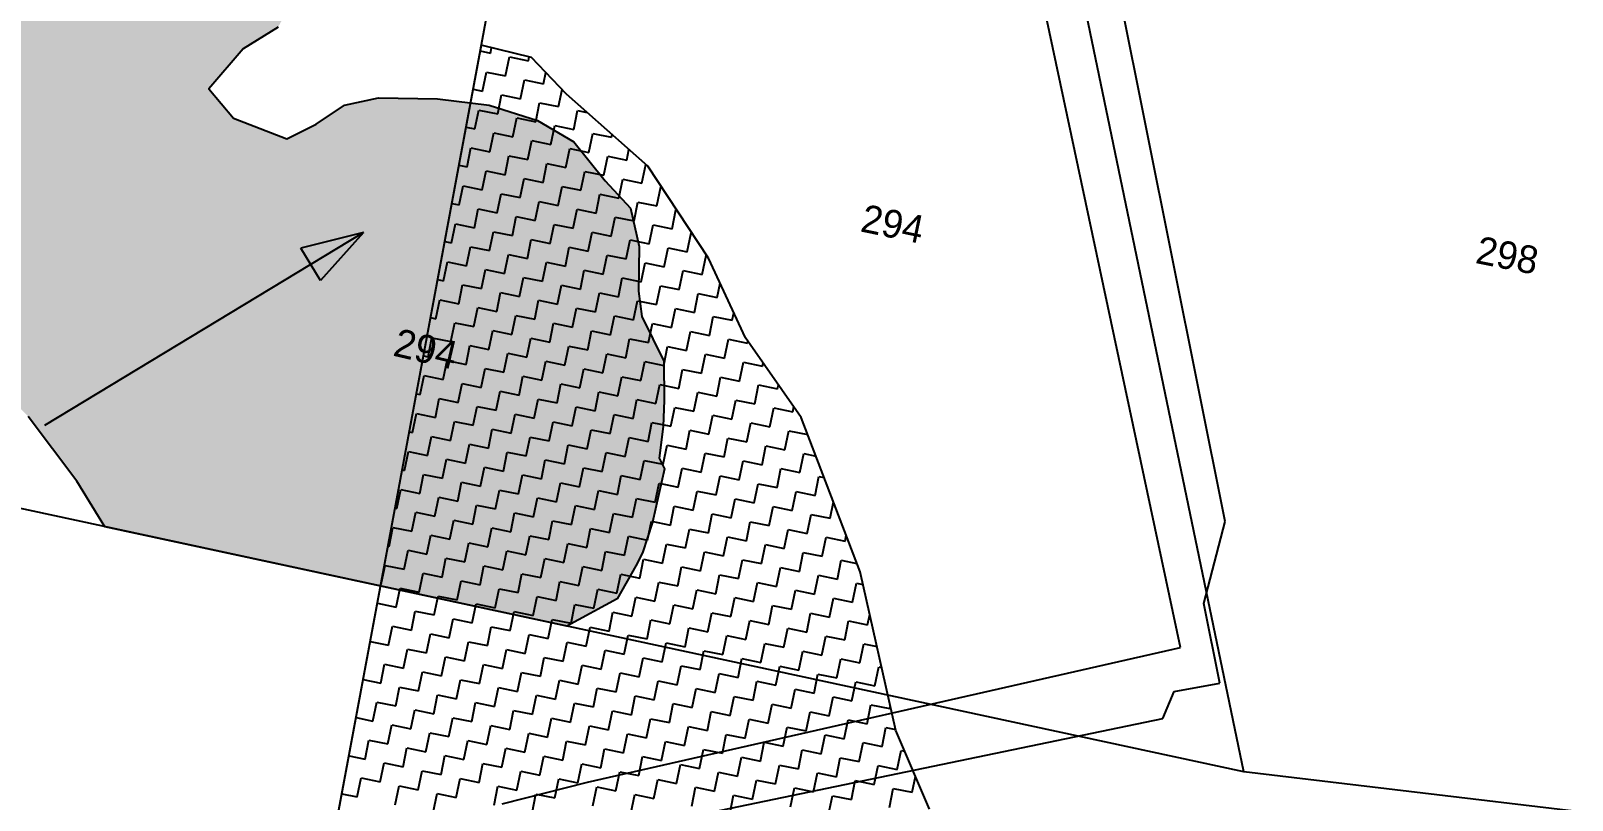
# Model space of a CAD drawing. Header units: metres. Extents: x 288063 to 291905, y 2022918 to 2025523.
# Drawn here: x 288853.7 to 289041, y 2023636.6 to 2023730.2 of the extents above; entities that cross this region are included whole.
import ezdxf
from ezdxf.enums import TextEntityAlignment as Align

# ---------------------------------------------------------------- set-up
doc = ezdxf.new("R2010")
doc.units = ezdxf.units.M
doc.header["$MEASUREMENT"] = 0
for name, color, linetype in [('OFF', 1, 'Continuous'), ('POLY_HATCH', 12, 'Continuous'), ('POLY_PARCEL', 6, 'Continuous'), ('SYM_ARROW', 1, 'Continuous'), ('TEXT_PARCEL', 7, 'Continuous')]:
    doc.layers.add(name, color=color, linetype=linetype)
doc.styles.add('TEXT_MAP', font='', dxfattribs={"height": 1.8})
doc.styles.get('TEXT_MAP').set_extended_font_data('Kruti Dev 050')

# ---------------------------------------------------------------- blocks, each defined once
blk = doc.blocks.new('ARROWASPECT')
h = blk.add_hatch(color=256)
h.paths.add_polyline_path([(2.85, -2.85), (3.72, -1.98), (0, 0)])
h.paths.add_polyline_path([(0, 0), (1.98, -3.72), (2.85, -2.85)])
for points in [[(0, 0), (17.15, -17.15)], [(0, 0), (1.98, -3.72)], [(0, 0), (3.72, -1.98)], [(3.72, -1.98), (1.98, -3.72)]]:
    blk.add_lwpolyline(points)

msp = doc.modelspace()

# ---------------------------------------------------------------- hatches: boundary and pattern name
at = {"layer": 'POLY_HATCH'}
h = msp.add_hatch(dxfattribs=at)
h.set_pattern_fill('ZIGZAG', color=256, scale=18.693078, angle=-11.0645, style=0)
h.set_pattern_definition([(348.93553, (288210.5239, 2023679.785), (2.741633, 1.844769), [2.336635, -2.336635]), (78.93553, (288212.817, 2023679.3367), (-1.844769, 2.741633), [2.336635, -2.336635])])
h.paths.add_polyline_path([(288877.27, 2023832.22), (288876.93, 2023844.44), (288874.71, 2023849.59), (288872.63, 2023855.45), (288868.97, 2023863.36), (288867.59, 2023872.8), (288864.21, 2023880.9), (288861.41, 2023888.6), (288858.64, 2023892.72), (288855.03, 2023897.81), (288846.38, 2023906.35), (288837.57, 2023913.53), (288833.02, 2023916.9), (288826.46, 2023921.41), (288819.46, 2023926.25), (288827.06, 2023935.92), (288830.48, 2023939.46), (288833.09, 2023943.91), (288833.74, 2023947.26), (288834.63, 2023953.04), (288835.98, 2023959.96), (288836.96, 2023964.98), (288838.15, 2023969.71), (288754.15, 2023909.38), (288769.09, 2023876.02), (288776.58, 2023877.53), (288780.88, 2023875.45), (288784.58, 2023871.5), (288785.99, 2023866.02), (288782.67, 2023857.63), (288790.61, 2023855.08), (288793.88, 2023848.99), (288795.73, 2023841.93), (288794.84, 2023837.39), (288791.86, 2023831.03), (288795.48, 2023821.64), (288803.75, 2023820.77), (288809.39, 2023819.17), (288808.93, 2023814.3), (288804.43, 2023806.51), (288806.88, 2023797.45), (288809.68, 2023795.57), (288812.59, 2023786.06), (288818.98, 2023776.88), (288816.07, 2023773.32), (288821.11, 2023766.72), (288827.97, 2023767.83), (288830.61, 2023760.22), (288825.27, 2023755.18), (288820.74, 2023738.13), (288828.44, 2023738.44), (288836.32, 2023738.14), (288838.96, 2023735.14), (288831.3, 2023718.79), (288832.52, 2023713.59), (288831.02, 2023705.95), (288835.59, 2023698.86), (288845.89, 2023690.64), (288853.37, 2023683.23), (288859.28, 2023675.38), (288862.67, 2023669.83), (288918.85, 2023657.73), (288924.96, 2023661.05), (288927.23, 2023665.07), (288928.04, 2023666.64), (288929.26, 2023670.37), (288930.72, 2023676.86), (288930.04, 2023678.16), (288930.55, 2023682.02), (288930.68, 2023685.22), (288930.61, 2023689.95), (288927.96, 2023695.42), (288927.56, 2023698.48), (288927.63, 2023703.92), (288926.56, 2023708.59), (288923.49, 2023711.92), (288919.7, 2023716.63), (288915.25, 2023719.23), (288909.41, 2023721.12), (288903.11, 2023721.86), (288895.94, 2023722.02), (288891.79, 2023721.09), (288888.36, 2023718.79), (288884.79, 2023717.01), (288878.33, 2023719.51), (288875.31, 2023723.08), (288879.49, 2023727.96), (288883.73, 2023730.6), (288887.56, 2023737.54), (288892.92, 2023747.16), (288889.73, 2023756.21), (288881.58, 2023764), (288873.23, 2023773.32), (288868.43, 2023776.74), (288857.95, 2023784.18), (288861.85, 2023788.87), (288868.91, 2023790.71), (288873.1, 2023793.12), (288875.81, 2023796.8), (288876.16, 2023802.44), (288877.09, 2023808.46), (288877.15, 2023816.38), (288877.78, 2023824.69)])

# ---------------------------------------------------------------- linework, layer by layer
at = {"layer": 'OFF'}
msp.add_line((288886.66, 2023611.38), (288915.43, 2023765.99), dxfattribs=at)
for points in [[(289001.13, 2023640), (288827.93, 2023677.31)], [(289124.88, 2023625.26), (289001.13, 2023640)]]:
    msp.add_lwpolyline(points, dxfattribs=at)
at = {"layer": 'POLY_HATCH'}
for p, q in [((288908.44, 2023728.41), (288885.53, 2023605.54)), ((288914.53, 2023726.92), (288908.44, 2023728.41)), ((288918.78, 2023722.46), (288914.53, 2023726.92)), ((288928.67, 2023713.69), (288918.78, 2023722.46)), ((288936.04, 2023702.51), (288928.67, 2023713.69)), ((288940.56, 2023692.82), (288936.04, 2023702.51)), ((288947.33, 2023683.12), (288940.56, 2023692.82)), ((288954.49, 2023664.36), (288947.33, 2023683.12)), ((288958.83, 2023645.05), (288954.49, 2023664.36)), ((288962.93, 2023635.45), (288958.83, 2023645.05))]:
    msp.add_line(p, q, dxfattribs=at)
at = {"layer": 'POLY_HATCH', "linetype": 'Continuous'}
for p, q in [((288908.3, 2023727.7), (288909.55, 2023727.44)), ((288909.55, 2023727.44), (288909.69, 2023728.1)), ((288911.39, 2023724.66), (288911.86, 2023726.97)), ((288911.86, 2023726.97), (288914.17, 2023726.49)), ((288914.17, 2023726.49), (288914.27, 2023726.99)), ((288908.6, 2023722.82), (288909.08, 2023725.13)), ((288909.08, 2023725.13), (288911.39, 2023724.66)), ((288916, 2023723.71), (288916.28, 2023725.08)), ((288907.44, 2023723.06), (288908.6, 2023722.82)), ((288913.22, 2023721.88), (288913.69, 2023724.18)), ((288913.69, 2023724.18), (288916, 2023723.71)), ((288917.83, 2023720.93), (288918.26, 2023723)), ((288910.44, 2023720.04), (288910.91, 2023722.35)), ((288910.91, 2023722.35), (288913.22, 2023721.88)), ((288915.05, 2023719.09), (288915.53, 2023721.4)), ((288915.53, 2023721.4), (288917.83, 2023720.93)), ((288907.65, 2023718.21), (288908.13, 2023720.52)), ((288908.13, 2023720.52), (288910.44, 2023720.04)), ((288912.27, 2023717.26), (288912.74, 2023719.57)), ((288912.74, 2023719.57), (288915.05, 2023719.09)), ((288919.67, 2023718.14), (288920.14, 2023720.45)), ((288920.14, 2023720.45), (288921.31, 2023720.21)), ((288906.58, 2023718.43), (288907.65, 2023718.21)), ((288909.49, 2023715.43), (288909.96, 2023717.73)), ((288909.96, 2023717.73), (288912.27, 2023717.26)), ((288916.89, 2023716.31), (288917.36, 2023718.62)), ((288917.36, 2023718.62), (288919.67, 2023718.14)), ((288921.5, 2023715.36), (288921.98, 2023717.67)), ((288921.98, 2023717.67), (288924.28, 2023717.2)), ((288924.28, 2023717.2), (288924.35, 2023717.52)), ((288906.71, 2023713.59), (288907.18, 2023715.9)), ((288907.18, 2023715.9), (288909.49, 2023715.43)), ((288914.1, 2023714.48), (288914.58, 2023716.79)), ((288914.58, 2023716.79), (288916.89, 2023716.31)), ((288918.72, 2023713.53), (288919.19, 2023715.84)), ((288919.19, 2023715.84), (288921.5, 2023715.36)), ((288926.12, 2023714.41), (288926.38, 2023715.71)), ((288905.72, 2023713.8), (288906.71, 2023713.59)), ((288911.32, 2023712.64), (288911.8, 2023714.95)), ((288911.8, 2023714.95), (288914.1, 2023714.48)), ((288915.94, 2023711.7), (288916.41, 2023714)), ((288916.41, 2023714), (288918.72, 2023713.53)), ((288923.34, 2023712.58), (288923.81, 2023714.89)), ((288923.81, 2023714.89), (288926.12, 2023714.41)), ((288927.95, 2023711.63), (288928.42, 2023713.91)), ((288908.54, 2023710.81), (288909.01, 2023713.12)), ((288909.01, 2023713.12), (288911.32, 2023712.64)), ((288913.16, 2023709.86), (288913.63, 2023712.17)), ((288913.63, 2023712.17), (288915.94, 2023711.7)), ((288920.55, 2023710.75), (288921.03, 2023713.05)), ((288921.03, 2023713.05), (288923.34, 2023712.58)), ((288925.17, 2023709.8), (288925.64, 2023712.11)), ((288925.64, 2023712.11), (288927.95, 2023711.63)), ((288905.76, 2023708.98), (288906.23, 2023711.28)), ((288906.23, 2023711.28), (288908.54, 2023710.81)), ((288910.37, 2023708.03), (288910.85, 2023710.34)), ((288910.85, 2023710.34), (288913.16, 2023709.86)), ((288917.77, 2023708.91), (288918.25, 2023711.22)), ((288918.25, 2023711.22), (288920.55, 2023710.75)), ((288922.39, 2023707.96), (288922.86, 2023710.27)), ((288922.86, 2023710.27), (288925.17, 2023709.8)), ((288929.78, 2023708.85), (288930.26, 2023711.16)), ((288930.26, 2023711.16), (288930.35, 2023711.14)), ((288904.86, 2023709.16), (288905.76, 2023708.98)), ((288907.59, 2023706.19), (288908.07, 2023708.5)), ((288908.07, 2023708.5), (288910.37, 2023708.03)), ((288914.99, 2023707.08), (288915.46, 2023709.39)), ((288915.46, 2023709.39), (288917.77, 2023708.91)), ((288919.6, 2023706.13), (288920.08, 2023708.44)), ((288920.08, 2023708.44), (288922.39, 2023707.96)), ((288927, 2023707.02), (288927.48, 2023709.32)), ((288927.48, 2023709.32), (288929.78, 2023708.85)), ((288931.62, 2023706.07), (288932.09, 2023708.37)), ((288932.09, 2023708.37), (288932.18, 2023708.36)), ((288904.81, 2023704.36), (288905.28, 2023706.67)), ((288905.28, 2023706.67), (288907.59, 2023706.19)), ((288912.21, 2023705.25), (288912.68, 2023707.55)), ((288912.68, 2023707.55), (288914.99, 2023707.08)), ((288916.82, 2023704.3), (288917.3, 2023706.6)), ((288917.3, 2023706.6), (288919.6, 2023706.13)), ((288924.22, 2023705.18), (288924.69, 2023707.49)), ((288924.69, 2023707.49), (288927, 2023707.02)), ((288928.84, 2023704.23), (288929.31, 2023706.54)), ((288929.31, 2023706.54), (288931.62, 2023706.07)), ((288903.99, 2023704.53), (288904.81, 2023704.36)), ((288909.42, 2023703.41), (288909.9, 2023705.72)), ((288909.9, 2023705.72), (288912.21, 2023705.25)), ((288914.04, 2023702.46), (288914.51, 2023704.77)), ((288914.51, 2023704.77), (288916.82, 2023704.3)), ((288921.44, 2023703.35), (288921.91, 2023705.66)), ((288921.91, 2023705.66), (288924.22, 2023705.18)), ((288926.05, 2023702.4), (288926.53, 2023704.71)), ((288926.53, 2023704.71), (288928.84, 2023704.23)), ((288933.45, 2023703.28), (288933.93, 2023705.59)), ((288933.93, 2023705.59), (288934.02, 2023705.57)), ((288906.64, 2023701.58), (288907.12, 2023703.89)), ((288907.12, 2023703.89), (288909.42, 2023703.41)), ((288911.26, 2023700.63), (288911.73, 2023702.94)), ((288911.73, 2023702.94), (288914.04, 2023702.46)), ((288918.66, 2023701.51), (288919.13, 2023703.82)), ((288919.13, 2023703.82), (288921.44, 2023703.35)), ((288923.27, 2023700.57), (288923.75, 2023702.87)), ((288923.75, 2023702.87), (288926.05, 2023702.4)), ((288930.67, 2023701.45), (288931.14, 2023703.76)), ((288931.14, 2023703.76), (288933.45, 2023703.28)), ((288935.29, 2023700.5), (288935.76, 2023702.81)), ((288935.76, 2023702.81), (288935.85, 2023702.79)), ((288903.86, 2023699.75), (288904.33, 2023702.05)), ((288904.33, 2023702.05), (288906.64, 2023701.58)), ((288908.48, 2023698.8), (288908.95, 2023701.1)), ((288908.95, 2023701.1), (288911.26, 2023700.63)), ((288915.87, 2023699.68), (288916.35, 2023701.99)), ((288916.35, 2023701.99), (288918.66, 2023701.51)), ((288920.49, 2023698.73), (288920.96, 2023701.04)), ((288920.96, 2023701.04), (288923.27, 2023700.57)), ((288927.89, 2023699.62), (288928.36, 2023701.93)), ((288928.36, 2023701.93), (288930.67, 2023701.45)), ((288932.5, 2023698.67), (288932.98, 2023700.98)), ((288932.98, 2023700.98), (288935.29, 2023700.5)), ((288903.13, 2023699.89), (288903.86, 2023699.75)), ((288905.69, 2023696.96), (288906.17, 2023699.27)), ((288906.17, 2023699.27), (288908.48, 2023698.8)), ((288913.09, 2023697.85), (288913.57, 2023700.16)), ((288913.57, 2023700.16), (288915.87, 2023699.68)), ((288917.71, 2023696.9), (288918.18, 2023699.21)), ((288918.18, 2023699.21), (288920.49, 2023698.73)), ((288925.11, 2023697.78), (288925.58, 2023700.09)), ((288925.58, 2023700.09), (288927.89, 2023699.62)), ((288929.72, 2023696.84), (288930.2, 2023699.14)), ((288930.2, 2023699.14), (288932.5, 2023698.67)), ((288937.12, 2023697.72), (288937.47, 2023699.44)), ((288902.91, 2023695.13), (288903.39, 2023697.44)), ((288903.39, 2023697.44), (288905.69, 2023696.96)), ((288910.31, 2023696.01), (288910.78, 2023698.32)), ((288910.78, 2023698.32), (288913.09, 2023697.85)), ((288914.93, 2023695.07), (288915.4, 2023697.37)), ((288915.4, 2023697.37), (288917.71, 2023696.9)), ((288922.32, 2023695.95), (288922.8, 2023698.26)), ((288922.8, 2023698.26), (288925.11, 2023697.78)), ((288926.94, 2023695), (288927.41, 2023697.31)), ((288927.41, 2023697.31), (288929.72, 2023696.84)), ((288934.34, 2023695.89), (288934.81, 2023698.19)), ((288934.81, 2023698.19), (288937.12, 2023697.72)), ((288902.27, 2023695.26), (288902.91, 2023695.13)), ((288907.53, 2023694.18), (288908, 2023696.49)), ((288908, 2023696.49), (288910.31, 2023696.01)), ((288912.14, 2023693.23), (288912.62, 2023695.54)), ((288912.62, 2023695.54), (288914.93, 2023695.07)), ((288919.54, 2023694.12), (288920.02, 2023696.42)), ((288920.02, 2023696.42), (288922.32, 2023695.95)), ((288924.16, 2023693.17), (288924.63, 2023695.48)), ((288924.63, 2023695.48), (288926.94, 2023695)), ((288931.55, 2023694.05), (288932.03, 2023696.36)), ((288932.03, 2023696.36), (288934.34, 2023695.89)), ((288936.17, 2023693.1), (288936.64, 2023695.41)), ((288936.64, 2023695.41), (288938.95, 2023694.94)), ((288938.95, 2023694.94), (288939.14, 2023695.86)), ((288904.74, 2023692.35), (288905.22, 2023694.65)), ((288905.22, 2023694.65), (288907.53, 2023694.18)), ((288909.36, 2023691.4), (288909.83, 2023693.71)), ((288909.83, 2023693.71), (288912.14, 2023693.23)), ((288916.76, 2023692.28), (288917.23, 2023694.59)), ((288917.23, 2023694.59), (288919.54, 2023694.12)), ((288921.37, 2023691.33), (288921.85, 2023693.64)), ((288921.85, 2023693.64), (288924.16, 2023693.17)), ((288928.77, 2023692.22), (288929.25, 2023694.53)), ((288929.25, 2023694.53), (288931.55, 2023694.05)), ((288933.39, 2023691.27), (288933.86, 2023693.58)), ((288933.86, 2023693.58), (288936.17, 2023693.1)), ((288901.96, 2023690.51), (288902.44, 2023692.82)), ((288902.44, 2023692.82), (288904.74, 2023692.35)), ((288906.58, 2023689.56), (288907.05, 2023691.87)), ((288907.05, 2023691.87), (288909.36, 2023691.4)), ((288913.98, 2023690.45), (288914.45, 2023692.76)), ((288914.45, 2023692.76), (288916.76, 2023692.28)), ((288918.59, 2023689.5), (288919.07, 2023691.81)), ((288919.07, 2023691.81), (288921.37, 2023691.33)), ((288925.99, 2023690.39), (288926.46, 2023692.69)), ((288926.46, 2023692.69), (288928.77, 2023692.22)), ((288930.61, 2023689.44), (288931.08, 2023691.75)), ((288931.08, 2023691.75), (288933.39, 2023691.27)), ((288938, 2023690.32), (288938.48, 2023692.63)), ((288938.48, 2023692.63), (288940.79, 2023692.16)), ((288940.79, 2023692.16), (288940.84, 2023692.42)), ((288901.41, 2023690.63), (288901.96, 2023690.51)), ((288903.8, 2023687.73), (288904.27, 2023690.04)), ((288904.27, 2023690.04), (288906.58, 2023689.56)), ((288911.19, 2023688.62), (288911.67, 2023690.92)), ((288911.67, 2023690.92), (288913.98, 2023690.45)), ((288915.81, 2023687.67), (288916.28, 2023689.98)), ((288916.28, 2023689.98), (288918.59, 2023689.5)), ((288923.21, 2023688.55), (288923.68, 2023690.86)), ((288923.68, 2023690.86), (288925.99, 2023690.39)), ((288927.82, 2023687.6), (288928.3, 2023689.91)), ((288928.3, 2023689.91), (288930.61, 2023689.44)), ((288935.22, 2023688.49), (288935.7, 2023690.8)), ((288935.7, 2023690.8), (288938, 2023690.32)), ((288939.84, 2023687.54), (288940.31, 2023689.85)), ((288940.31, 2023689.85), (288942.62, 2023689.37)), ((288942.62, 2023689.37), (288942.7, 2023689.76)), ((288901.01, 2023685.9), (288901.49, 2023688.21)), ((288901.49, 2023688.21), (288903.8, 2023687.73)), ((288908.41, 2023686.78), (288908.89, 2023689.09)), ((288908.89, 2023689.09), (288911.19, 2023688.62)), ((288913.03, 2023685.83), (288913.5, 2023688.14)), ((288913.5, 2023688.14), (288915.81, 2023687.67)), ((288920.43, 2023686.72), (288920.9, 2023689.03)), ((288920.9, 2023689.03), (288923.21, 2023688.55)), ((288925.04, 2023685.77), (288925.52, 2023688.08)), ((288925.52, 2023688.08), (288927.82, 2023687.6)), ((288932.44, 2023686.65), (288932.91, 2023688.96)), ((288932.91, 2023688.96), (288935.22, 2023688.49)), ((288937.06, 2023685.71), (288937.53, 2023688.01)), ((288937.53, 2023688.01), (288939.84, 2023687.54)), ((288900.55, 2023685.99), (288901.01, 2023685.9)), ((288902.85, 2023683.12), (288903.32, 2023685.42)), ((288903.32, 2023685.42), (288905.63, 2023684.95)), ((288905.63, 2023684.95), (288906.1, 2023687.26)), ((288906.1, 2023687.26), (288908.41, 2023686.78)), ((288910.25, 2023684), (288910.72, 2023686.31)), ((288910.72, 2023686.31), (288913.03, 2023685.83)), ((288917.64, 2023684.89), (288918.12, 2023687.19)), ((288918.12, 2023687.19), (288920.43, 2023686.72)), ((288922.26, 2023683.94), (288922.73, 2023686.24)), ((288922.73, 2023686.24), (288925.04, 2023685.77)), ((288929.66, 2023684.82), (288930.13, 2023687.13)), ((288930.13, 2023687.13), (288932.44, 2023686.65)), ((288934.27, 2023683.87), (288934.75, 2023686.18)), ((288934.75, 2023686.18), (288937.06, 2023685.71)), ((288941.67, 2023684.76), (288942.15, 2023687.07)), ((288942.15, 2023687.07), (288944.45, 2023686.59)), ((288944.45, 2023686.59), (288944.56, 2023687.1)), ((288900.07, 2023681.28), (288900.54, 2023683.59)), ((288900.54, 2023683.59), (288902.85, 2023683.12)), ((288907.46, 2023682.17), (288907.94, 2023684.47)), ((288907.94, 2023684.47), (288910.25, 2023684)), ((288914.86, 2023683.05), (288915.34, 2023685.36)), ((288915.34, 2023685.36), (288917.64, 2023684.89)), ((288919.48, 2023682.1), (288919.95, 2023684.41)), ((288919.95, 2023684.41), (288922.26, 2023683.94)), ((288926.88, 2023682.99), (288927.35, 2023685.3)), ((288927.35, 2023685.3), (288929.66, 2023684.82)), ((288931.49, 2023682.04), (288931.97, 2023684.35)), ((288931.97, 2023684.35), (288934.27, 2023683.87)), ((288938.89, 2023682.92), (288939.36, 2023685.23)), ((288939.36, 2023685.23), (288941.67, 2023684.76)), ((288943.5, 2023681.98), (288943.98, 2023684.28)), ((288943.98, 2023684.28), (288946.29, 2023683.81)), ((288946.29, 2023683.81), (288946.42, 2023684.44)), ((288904.68, 2023680.33), (288905.16, 2023682.64)), ((288905.16, 2023682.64), (288907.46, 2023682.17)), ((288909.3, 2023679.38), (288909.77, 2023681.69)), ((288909.77, 2023681.69), (288912.08, 2023681.22)), ((288912.08, 2023681.22), (288912.55, 2023683.53)), ((288912.55, 2023683.53), (288914.86, 2023683.05)), ((288916.69, 2023680.27), (288917.17, 2023682.58)), ((288917.17, 2023682.58), (288919.48, 2023682.1)), ((288924.09, 2023681.15), (288924.57, 2023683.46)), ((288924.57, 2023683.46), (288926.88, 2023682.99)), ((288928.71, 2023680.21), (288929.18, 2023682.51)), ((288929.18, 2023682.51), (288931.49, 2023682.04)), ((288936.11, 2023681.09), (288936.58, 2023683.4)), ((288936.58, 2023683.4), (288938.89, 2023682.92)), ((288940.72, 2023680.14), (288941.2, 2023682.45)), ((288941.2, 2023682.45), (288943.5, 2023681.98)), ((288899.68, 2023681.36), (288900.07, 2023681.28)), ((288901.9, 2023678.5), (288902.37, 2023680.81)), ((288902.37, 2023680.81), (288904.68, 2023680.33)), ((288906.51, 2023677.55), (288906.99, 2023679.86)), ((288906.99, 2023679.86), (288909.3, 2023679.38)), ((288913.91, 2023678.44), (288914.39, 2023680.74)), ((288914.39, 2023680.74), (288916.69, 2023680.27)), ((288921.31, 2023679.32), (288921.78, 2023681.63)), ((288921.78, 2023681.63), (288924.09, 2023681.15)), ((288925.93, 2023678.37), (288926.4, 2023680.68)), ((288926.4, 2023680.68), (288928.71, 2023680.21)), ((288933.32, 2023679.26), (288933.8, 2023681.56)), ((288933.8, 2023681.56), (288936.11, 2023681.09)), ((288937.94, 2023678.31), (288938.41, 2023680.62)), ((288938.41, 2023680.62), (288940.72, 2023680.14)), ((288945.34, 2023679.19), (288945.81, 2023681.5)), ((288945.81, 2023681.5), (288948.12, 2023681.03)), ((288948.12, 2023681.03), (288948.12, 2023681.05)), ((288899.12, 2023676.67), (288899.59, 2023678.97)), ((288899.59, 2023678.97), (288901.9, 2023678.5)), ((288903.73, 2023675.72), (288904.21, 2023678.03)), ((288904.21, 2023678.03), (288906.51, 2023677.55)), ((288911.13, 2023676.6), (288911.6, 2023678.91)), ((288911.6, 2023678.91), (288913.91, 2023678.44)), ((288915.75, 2023675.65), (288916.22, 2023677.96)), ((288916.22, 2023677.96), (288918.53, 2023677.49)), ((288918.53, 2023677.49), (288919, 2023679.8)), ((288919, 2023679.8), (288921.31, 2023679.32)), ((288923.14, 2023676.54), (288923.62, 2023678.85)), ((288923.62, 2023678.85), (288925.93, 2023678.37)), ((288930.54, 2023677.42), (288931.02, 2023679.73)), ((288931.02, 2023679.73), (288933.32, 2023679.26)), ((288935.16, 2023676.47), (288935.63, 2023678.78)), ((288935.63, 2023678.78), (288937.94, 2023678.31)), ((288942.56, 2023677.36), (288943.03, 2023679.67)), ((288943.03, 2023679.67), (288945.34, 2023679.19)), ((288947.17, 2023676.41), (288947.65, 2023678.72)), ((288947.65, 2023678.72), (288949.13, 2023678.41)), ((288898.82, 2023676.73), (288899.12, 2023676.67)), ((288900.95, 2023673.88), (288901.42, 2023676.19)), ((288901.42, 2023676.19), (288903.73, 2023675.72)), ((288908.35, 2023674.77), (288908.82, 2023677.08)), ((288908.82, 2023677.08), (288911.13, 2023676.6)), ((288912.96, 2023673.82), (288913.44, 2023676.13)), ((288913.44, 2023676.13), (288915.75, 2023675.65)), ((288920.36, 2023674.7), (288920.84, 2023677.01)), ((288920.84, 2023677.01), (288923.14, 2023676.54)), ((288924.98, 2023673.76), (288925.45, 2023676.06)), ((288925.45, 2023676.06), (288927.76, 2023675.59)), ((288927.76, 2023675.59), (288928.23, 2023677.9)), ((288928.23, 2023677.9), (288930.54, 2023677.42)), ((288932.38, 2023674.64), (288932.85, 2023676.95)), ((288932.85, 2023676.95), (288935.16, 2023676.47)), ((288939.77, 2023675.53), (288940.25, 2023677.83)), ((288940.25, 2023677.83), (288942.56, 2023677.36)), ((288944.39, 2023674.58), (288944.86, 2023676.89)), ((288944.86, 2023676.89), (288947.17, 2023676.41)), ((288898.17, 2023672.05), (288898.64, 2023674.36)), ((288898.64, 2023674.36), (288900.95, 2023673.88)), ((288905.57, 2023672.94), (288906.04, 2023675.24)), ((288906.04, 2023675.24), (288908.35, 2023674.77)), ((288910.18, 2023671.99), (288910.66, 2023674.29)), ((288910.66, 2023674.29), (288912.96, 2023673.82)), ((288917.58, 2023672.87), (288918.05, 2023675.18)), ((288918.05, 2023675.18), (288920.36, 2023674.7)), ((288922.2, 2023671.92), (288922.67, 2023674.23)), ((288922.67, 2023674.23), (288924.98, 2023673.76)), ((288929.59, 2023672.81), (288930.07, 2023675.12)), ((288930.07, 2023675.12), (288932.38, 2023674.64)), ((288936.99, 2023673.69), (288937.47, 2023676)), ((288937.47, 2023676), (288939.77, 2023675.53)), ((288941.61, 2023672.74), (288942.08, 2023675.05)), ((288942.08, 2023675.05), (288944.39, 2023674.58)), ((288949.01, 2023673.63), (288949.48, 2023675.94)), ((288949.48, 2023675.94), (288950.12, 2023675.8)), ((288902.78, 2023671.1), (288903.26, 2023673.41)), ((288903.26, 2023673.41), (288905.57, 2023672.94)), ((288907.4, 2023670.15), (288907.87, 2023672.46)), ((288907.87, 2023672.46), (288910.18, 2023671.99)), ((288914.8, 2023671.04), (288915.27, 2023673.35)), ((288915.27, 2023673.35), (288917.58, 2023672.87)), ((288919.41, 2023670.09), (288919.89, 2023672.4)), ((288919.89, 2023672.4), (288922.2, 2023671.92)), ((288926.81, 2023670.97), (288927.29, 2023673.28)), ((288927.29, 2023673.28), (288929.59, 2023672.81)), ((288931.43, 2023670.03), (288931.9, 2023672.33)), ((288931.9, 2023672.33), (288934.21, 2023671.86)), ((288934.21, 2023671.86), (288934.68, 2023674.17)), ((288934.68, 2023674.17), (288936.99, 2023673.69)), ((288938.83, 2023670.91), (288939.3, 2023673.22)), ((288939.3, 2023673.22), (288941.61, 2023672.74)), ((288946.22, 2023671.8), (288946.7, 2023674.1)), ((288946.7, 2023674.1), (288949.01, 2023673.63)), ((288950.84, 2023670.85), (288951.25, 2023672.85)), ((288897.96, 2023672.09), (288898.17, 2023672.05)), ((288900, 2023669.27), (288900.48, 2023671.58)), ((288900.48, 2023671.58), (288902.78, 2023671.1)), ((288904.62, 2023668.32), (288905.09, 2023670.63)), ((288905.09, 2023670.63), (288907.4, 2023670.15)), ((288912.02, 2023669.2), (288912.49, 2023671.51)), ((288912.49, 2023671.51), (288914.8, 2023671.04)), ((288916.63, 2023668.26), (288917.11, 2023670.56)), ((288917.11, 2023670.56), (288919.41, 2023670.09)), ((288924.03, 2023669.14), (288924.5, 2023671.45)), ((288924.5, 2023671.45), (288926.81, 2023670.97)), ((288928.64, 2023668.19), (288929.12, 2023670.5)), ((288929.12, 2023670.5), (288931.43, 2023670.03)), ((288936.04, 2023669.08), (288936.52, 2023671.38)), ((288936.52, 2023671.38), (288938.83, 2023670.91)), ((288940.66, 2023668.13), (288941.13, 2023670.44)), ((288941.13, 2023670.44), (288943.44, 2023669.96)), ((288943.44, 2023669.96), (288943.92, 2023672.27)), ((288943.92, 2023672.27), (288946.22, 2023671.8)), ((288948.06, 2023669.01), (288948.53, 2023671.32)), ((288948.53, 2023671.32), (288950.84, 2023670.85)), ((288897.22, 2023667.43), (288897.69, 2023669.74)), ((288897.69, 2023669.74), (288900, 2023669.27)), ((288901.83, 2023666.49), (288902.31, 2023668.79)), ((288902.31, 2023668.79), (288904.62, 2023668.32)), ((288909.23, 2023667.37), (288909.71, 2023669.68)), ((288909.71, 2023669.68), (288912.02, 2023669.2)), ((288913.85, 2023666.42), (288914.32, 2023668.73)), ((288914.32, 2023668.73), (288916.63, 2023668.26)), ((288921.25, 2023667.31), (288921.72, 2023669.61)), ((288921.72, 2023669.61), (288924.03, 2023669.14)), ((288925.86, 2023666.36), (288926.34, 2023668.67)), ((288926.34, 2023668.67), (288928.64, 2023668.19)), ((288933.26, 2023667.24), (288933.73, 2023669.55)), ((288933.73, 2023669.55), (288936.04, 2023669.08)), ((288937.88, 2023666.29), (288938.35, 2023668.6)), ((288938.35, 2023668.6), (288940.66, 2023668.13)), ((288945.27, 2023667.18), (288945.75, 2023669.49)), ((288945.75, 2023669.49), (288948.06, 2023669.01)), ((288952.67, 2023668.06), (288952.81, 2023668.75)), ((288897.1, 2023667.46), (288897.22, 2023667.43)), ((288899.05, 2023664.65), (288899.53, 2023666.96)), ((288899.53, 2023666.96), (288901.83, 2023666.49)), ((288906.45, 2023665.54), (288906.93, 2023667.85)), ((288906.93, 2023667.85), (288909.23, 2023667.37)), ((288911.07, 2023664.59), (288911.54, 2023666.9)), ((288911.54, 2023666.9), (288913.85, 2023666.42)), ((288918.46, 2023665.47), (288918.94, 2023667.78)), ((288918.94, 2023667.78), (288921.25, 2023667.31)), ((288923.08, 2023664.52), (288923.55, 2023666.83)), ((288923.55, 2023666.83), (288925.86, 2023666.36)), ((288930.48, 2023665.41), (288930.95, 2023667.72)), ((288930.95, 2023667.72), (288933.26, 2023667.24)), ((288935.09, 2023664.46), (288935.57, 2023666.77)), ((288935.57, 2023666.77), (288937.88, 2023666.29)), ((288942.49, 2023665.35), (288942.97, 2023667.65)), ((288942.97, 2023667.65), (288945.27, 2023667.18)), ((288947.11, 2023664.4), (288947.58, 2023666.7)), ((288947.58, 2023666.7), (288949.89, 2023666.23)), ((288949.89, 2023666.23), (288950.36, 2023668.54)), ((288950.36, 2023668.54), (288952.67, 2023668.06)), ((288896.27, 2023662.82), (288896.74, 2023665.13)), ((288896.74, 2023665.13), (288899.05, 2023664.65)), ((288903.67, 2023663.7), (288904.14, 2023666.01)), ((288904.14, 2023666.01), (288906.45, 2023665.54)), ((288908.28, 2023662.75), (288908.76, 2023665.06)), ((288908.76, 2023665.06), (288911.07, 2023664.59)), ((288915.68, 2023663.64), (288916.16, 2023665.95)), ((288916.16, 2023665.95), (288918.46, 2023665.47)), ((288920.3, 2023662.69), (288920.77, 2023665)), ((288920.77, 2023665), (288923.08, 2023664.52)), ((288927.7, 2023663.58), (288928.17, 2023665.88)), ((288928.17, 2023665.88), (288930.48, 2023665.41)), ((288932.31, 2023662.63), (288932.79, 2023664.94)), ((288932.79, 2023664.94), (288935.09, 2023664.46)), ((288939.71, 2023663.51), (288940.18, 2023665.82)), ((288940.18, 2023665.82), (288942.49, 2023665.35)), ((288944.33, 2023662.56), (288944.8, 2023664.87)), ((288944.8, 2023664.87), (288947.11, 2023664.4)), ((288951.72, 2023663.45), (288952.2, 2023665.76)), ((288952.2, 2023665.76), (288954.1, 2023665.36)), ((288900.89, 2023661.87), (288901.36, 2023664.18)), ((288901.36, 2023664.18), (288903.67, 2023663.7)), ((288905.5, 2023660.92), (288905.98, 2023663.23)), ((288905.98, 2023663.23), (288908.28, 2023662.75)), ((288912.9, 2023661.81), (288913.37, 2023664.11)), ((288913.37, 2023664.11), (288915.68, 2023663.64)), ((288917.52, 2023660.86), (288917.99, 2023663.17)), ((288917.99, 2023663.17), (288920.3, 2023662.69)), ((288924.91, 2023661.74), (288925.39, 2023664.05)), ((288925.39, 2023664.05), (288927.7, 2023663.58)), ((288929.53, 2023660.79), (288930, 2023663.1)), ((288930, 2023663.1), (288932.31, 2023662.63)), ((288936.93, 2023661.68), (288937.4, 2023663.99)), ((288937.4, 2023663.99), (288939.71, 2023663.51)), ((288941.54, 2023660.73), (288942.02, 2023663.04)), ((288942.02, 2023663.04), (288944.33, 2023662.56)), ((288948.94, 2023661.61), (288949.42, 2023663.92)), ((288949.42, 2023663.92), (288951.72, 2023663.45)), ((288953.56, 2023660.67), (288954.03, 2023662.97)), ((288954.03, 2023662.97), (288954.84, 2023662.81)), ((288896.24, 2023662.83), (288896.27, 2023662.82)), ((288898.1, 2023660.04), (288898.58, 2023662.34)), ((288898.58, 2023662.34), (288900.89, 2023661.87)), ((288902.72, 2023659.09), (288903.19, 2023661.4)), ((288903.19, 2023661.4), (288905.5, 2023660.92)), ((288910.12, 2023659.97), (288910.59, 2023662.28)), ((288910.59, 2023662.28), (288912.9, 2023661.81)), ((288914.73, 2023659.02), (288915.21, 2023661.33)), ((288915.21, 2023661.33), (288917.52, 2023660.86)), ((288922.13, 2023659.91), (288922.61, 2023662.22)), ((288922.61, 2023662.22), (288924.91, 2023661.74)), ((288926.75, 2023658.96), (288927.22, 2023661.27)), ((288927.22, 2023661.27), (288929.53, 2023660.79)), ((288934.15, 2023659.85), (288934.62, 2023662.15)), ((288934.62, 2023662.15), (288936.93, 2023661.68)), ((288938.76, 2023658.9), (288939.24, 2023661.2)), ((288939.24, 2023661.2), (288941.54, 2023660.73)), ((288946.16, 2023659.78), (288946.63, 2023662.09)), ((288946.63, 2023662.09), (288948.94, 2023661.61)), ((288950.78, 2023658.83), (288951.25, 2023661.14)), ((288951.25, 2023661.14), (288953.56, 2023660.67)), ((288895.8, 2023660.51), (288898.1, 2023660.04)), ((288899.94, 2023657.25), (288900.41, 2023659.56)), ((288900.41, 2023659.56), (288902.72, 2023659.09)), ((288907.34, 2023658.14), (288907.81, 2023660.45)), ((288907.81, 2023660.45), (288910.12, 2023659.97)), ((288911.95, 2023657.19), (288912.43, 2023659.5)), ((288912.43, 2023659.5), (288914.73, 2023659.02)), ((288919.35, 2023658.08), (288919.82, 2023660.38)), ((288919.82, 2023660.38), (288922.13, 2023659.91)), ((288923.97, 2023657.13), (288924.44, 2023659.43)), ((288924.44, 2023659.43), (288926.75, 2023658.96)), ((288931.36, 2023658.01), (288931.84, 2023660.32)), ((288931.84, 2023660.32), (288934.15, 2023659.85)), ((288935.98, 2023657.06), (288936.45, 2023659.37)), ((288936.45, 2023659.37), (288938.76, 2023658.9)), ((288943.38, 2023657.95), (288943.85, 2023660.26)), ((288943.85, 2023660.26), (288946.16, 2023659.78)), ((288947.99, 2023657), (288948.47, 2023659.31)), ((288948.47, 2023659.31), (288950.78, 2023658.83)), ((288897.16, 2023655.42), (288897.63, 2023657.73)), ((288897.63, 2023657.73), (288899.94, 2023657.25)), ((288904.55, 2023656.31), (288905.03, 2023658.61)), ((288905.03, 2023658.61), (288907.34, 2023658.14)), ((288909.17, 2023655.36), (288909.64, 2023657.66)), ((288909.64, 2023657.66), (288911.95, 2023657.19)), ((288916.57, 2023656.24), (288917.04, 2023658.55)), ((288917.04, 2023658.55), (288919.35, 2023658.08)), ((288921.18, 2023655.29), (288921.66, 2023657.6)), ((288921.66, 2023657.6), (288923.97, 2023657.13)), ((288928.58, 2023656.18), (288929.06, 2023658.49)), ((288929.06, 2023658.49), (288931.36, 2023658.01)), ((288933.2, 2023655.23), (288933.67, 2023657.54)), ((288933.67, 2023657.54), (288935.98, 2023657.06)), ((288940.59, 2023656.11), (288941.07, 2023658.42)), ((288941.07, 2023658.42), (288943.38, 2023657.95)), ((288945.21, 2023655.17), (288945.68, 2023657.47)), ((288945.68, 2023657.47), (288947.99, 2023657)), ((288952.61, 2023656.05), (288953.08, 2023658.36)), ((288953.08, 2023658.36), (288955.39, 2023657.88)), ((288955.39, 2023657.88), (288955.66, 2023659.17)), ((288894.94, 2023655.88), (288897.16, 2023655.42)), ((288901.77, 2023654.47), (288902.25, 2023656.78)), ((288902.25, 2023656.78), (288904.55, 2023656.31)), ((288906.39, 2023653.52), (288906.86, 2023655.83)), ((288906.86, 2023655.83), (288909.17, 2023655.36)), ((288913.78, 2023654.41), (288914.26, 2023656.72)), ((288914.26, 2023656.72), (288916.57, 2023656.24)), ((288918.4, 2023653.46), (288918.88, 2023655.77)), ((288918.88, 2023655.77), (288921.18, 2023655.29)), ((288925.8, 2023654.34), (288926.27, 2023656.65)), ((288926.27, 2023656.65), (288928.58, 2023656.18)), ((288930.41, 2023653.4), (288930.89, 2023655.7)), ((288930.89, 2023655.7), (288933.2, 2023655.23)), ((288937.81, 2023654.28), (288938.29, 2023656.59)), ((288938.29, 2023656.59), (288940.59, 2023656.11)), ((288942.43, 2023653.33), (288942.9, 2023655.64)), ((288942.9, 2023655.64), (288945.21, 2023655.17)), ((288949.83, 2023654.22), (288950.3, 2023656.52)), ((288950.3, 2023656.52), (288952.61, 2023656.05)), ((288954.44, 2023653.27), (288954.92, 2023655.58)), ((288954.92, 2023655.58), (288956.54, 2023655.24)), ((288898.99, 2023652.64), (288899.46, 2023654.95)), ((288899.46, 2023654.95), (288901.77, 2023654.47)), ((288903.6, 2023651.69), (288904.08, 2023654)), ((288904.08, 2023654), (288906.39, 2023653.52)), ((288911, 2023652.57), (288911.48, 2023654.88)), ((288911.48, 2023654.88), (288913.78, 2023654.41)), ((288915.62, 2023651.63), (288916.09, 2023653.93)), ((288916.09, 2023653.93), (288918.4, 2023653.46)), ((288923.02, 2023652.51), (288923.49, 2023654.82)), ((288923.49, 2023654.82), (288925.8, 2023654.34)), ((288927.63, 2023651.56), (288928.11, 2023653.87)), ((288928.11, 2023653.87), (288930.41, 2023653.4)), ((288935.03, 2023652.45), (288935.5, 2023654.75)), ((288935.5, 2023654.75), (288937.81, 2023654.28)), ((288939.65, 2023651.5), (288940.12, 2023653.81)), ((288940.12, 2023653.81), (288942.43, 2023653.33)), ((288947.04, 2023652.38), (288947.52, 2023654.69)), ((288947.52, 2023654.69), (288949.83, 2023654.22)), ((288951.66, 2023651.43), (288952.13, 2023653.74)), ((288952.13, 2023653.74), (288954.44, 2023653.27)), ((288896.21, 2023650.8), (288896.68, 2023653.11)), ((288896.68, 2023653.11), (288898.99, 2023652.64)), ((288900.82, 2023649.86), (288901.3, 2023652.16)), ((288901.3, 2023652.16), (288903.6, 2023651.69)), ((288908.22, 2023650.74), (288908.69, 2023653.05)), ((288908.69, 2023653.05), (288911, 2023652.57)), ((288912.84, 2023649.79), (288913.31, 2023652.1)), ((288913.31, 2023652.1), (288915.62, 2023651.63)), ((288920.23, 2023650.68), (288920.71, 2023652.99)), ((288920.71, 2023652.99), (288923.02, 2023652.51)), ((288924.85, 2023649.73), (288925.32, 2023652.04)), ((288925.32, 2023652.04), (288927.63, 2023651.56)), ((288932.25, 2023650.61), (288932.72, 2023652.92)), ((288932.72, 2023652.92), (288935.03, 2023652.45)), ((288936.86, 2023649.66), (288937.34, 2023651.97)), ((288937.34, 2023651.97), (288939.65, 2023651.5)), ((288944.26, 2023650.55), (288944.74, 2023652.86)), ((288944.74, 2023652.86), (288947.04, 2023652.38)), ((288948.88, 2023649.6), (288949.35, 2023651.91)), ((288949.35, 2023651.91), (288951.66, 2023651.43)), ((288956.28, 2023650.49), (288956.75, 2023652.79)), ((288956.75, 2023652.79), (288957.11, 2023652.72)), ((288894.08, 2023651.24), (288896.21, 2023650.8)), ((288898.04, 2023648.02), (288898.51, 2023650.33)), ((288898.51, 2023650.33), (288900.82, 2023649.86)), ((288905.44, 2023648.91), (288905.91, 2023651.22)), ((288905.91, 2023651.22), (288908.22, 2023650.74)), ((288910.05, 2023647.96), (288910.53, 2023650.27)), ((288910.53, 2023650.27), (288912.84, 2023649.79)), ((288917.45, 2023648.84), (288917.93, 2023651.15)), ((288917.93, 2023651.15), (288920.23, 2023650.68)), ((288922.07, 2023647.9), (288922.54, 2023650.2)), ((288922.54, 2023650.2), (288924.85, 2023649.73)), ((288929.47, 2023648.78), (288929.94, 2023651.09)), ((288929.94, 2023651.09), (288932.25, 2023650.61)), ((288934.08, 2023647.83), (288934.56, 2023650.14)), ((288934.56, 2023650.14), (288936.86, 2023649.66)), ((288941.48, 2023648.72), (288941.95, 2023651.02)), ((288941.95, 2023651.02), (288944.26, 2023650.55)), ((288946.1, 2023647.77), (288946.57, 2023650.08)), ((288946.57, 2023650.08), (288948.88, 2023649.6)), ((288953.49, 2023648.65), (288953.97, 2023650.96)), ((288953.97, 2023650.96), (288956.28, 2023650.49)), ((288895.26, 2023646.19), (288895.73, 2023648.5)), ((288895.73, 2023648.5), (288898.04, 2023648.02)), ((288902.66, 2023647.07), (288903.13, 2023649.38)), ((288903.13, 2023649.38), (288905.44, 2023648.91)), ((288907.27, 2023646.13), (288907.75, 2023648.43)), ((288907.75, 2023648.43), (288910.05, 2023647.96)), ((288914.67, 2023647.01), (288915.14, 2023649.32)), ((288915.14, 2023649.32), (288917.45, 2023648.84)), ((288919.29, 2023646.06), (288919.76, 2023648.37)), ((288919.76, 2023648.37), (288922.07, 2023647.9)), ((288926.68, 2023646.95), (288927.16, 2023649.25)), ((288927.16, 2023649.25), (288929.47, 2023648.78)), ((288931.3, 2023646), (288931.77, 2023648.31)), ((288931.77, 2023648.31), (288934.08, 2023647.83)), ((288938.7, 2023646.88), (288939.17, 2023649.19)), ((288939.17, 2023649.19), (288941.48, 2023648.72)), ((288943.31, 2023645.93), (288943.79, 2023648.24)), ((288943.79, 2023648.24), (288946.1, 2023647.77)), ((288950.71, 2023646.82), (288951.19, 2023649.13)), ((288951.19, 2023649.13), (288953.49, 2023648.65)), ((288955.33, 2023645.87), (288955.8, 2023648.18)), ((288955.8, 2023648.18), (288958.11, 2023647.7)), ((288958.11, 2023647.7), (288958.17, 2023648)), ((288893.22, 2023646.61), (288895.26, 2023646.19)), ((288899.87, 2023645.24), (288900.35, 2023647.55)), ((288900.35, 2023647.55), (288902.66, 2023647.07)), ((288904.49, 2023644.29), (288904.96, 2023646.6)), ((288904.96, 2023646.6), (288907.27, 2023646.13)), ((288911.89, 2023645.18), (288912.36, 2023647.48)), ((288912.36, 2023647.48), (288914.67, 2023647.01)), ((288916.5, 2023644.23), (288916.98, 2023646.54)), ((288916.98, 2023646.54), (288919.29, 2023646.06)), ((288923.9, 2023645.11), (288924.38, 2023647.42)), ((288924.38, 2023647.42), (288926.68, 2023646.95)), ((288928.52, 2023644.16), (288928.99, 2023646.47)), ((288928.99, 2023646.47), (288931.3, 2023646)), ((288935.92, 2023645.05), (288936.39, 2023647.36)), ((288936.39, 2023647.36), (288938.7, 2023646.88)), ((288940.53, 2023644.1), (288941.01, 2023646.41)), ((288941.01, 2023646.41), (288943.31, 2023645.93)), ((288947.93, 2023644.99), (288948.4, 2023647.29)), ((288948.4, 2023647.29), (288950.71, 2023646.82)), ((288952.54, 2023644.04), (288953.02, 2023646.34)), ((288953.02, 2023646.34), (288955.33, 2023645.87)), ((288897.09, 2023643.41), (288897.57, 2023645.71)), ((288897.57, 2023645.71), (288899.87, 2023645.24)), ((288901.71, 2023642.46), (288902.18, 2023644.77)), ((288902.18, 2023644.77), (288904.49, 2023644.29)), ((288909.11, 2023643.34), (288909.58, 2023645.65)), ((288909.58, 2023645.65), (288911.89, 2023645.18)), ((288913.72, 2023642.39), (288914.2, 2023644.7)), ((288914.2, 2023644.7), (288916.5, 2023644.23)), ((288921.12, 2023643.28), (288921.59, 2023645.59)), ((288921.59, 2023645.59), (288923.9, 2023645.11)), ((288925.73, 2023642.33), (288926.21, 2023644.64)), ((288926.21, 2023644.64), (288928.52, 2023644.16)), ((288933.13, 2023643.22), (288933.61, 2023645.52)), ((288933.61, 2023645.52), (288935.92, 2023645.05)), ((288937.75, 2023642.27), (288938.22, 2023644.57)), ((288938.22, 2023644.57), (288940.53, 2023644.1)), ((288945.15, 2023643.15), (288945.62, 2023645.46)), ((288945.62, 2023645.46), (288947.93, 2023644.99)), ((288949.76, 2023642.2), (288950.24, 2023644.51)), ((288950.24, 2023644.51), (288952.54, 2023644.04)), ((288957.16, 2023643.09), (288957.63, 2023645.4)), ((288957.63, 2023645.4), (288958.81, 2023645.15)), ((288894.31, 2023641.57), (288894.78, 2023643.88)), ((288894.78, 2023643.88), (288897.09, 2023643.41)), ((288898.93, 2023640.62), (288899.4, 2023642.93)), ((288899.4, 2023642.93), (288901.71, 2023642.46)), ((288906.32, 2023641.51), (288906.8, 2023643.82)), ((288906.8, 2023643.82), (288909.11, 2023643.34)), ((288910.94, 2023640.56), (288911.41, 2023642.87)), ((288911.41, 2023642.87), (288913.72, 2023642.39)), ((288918.34, 2023641.45), (288918.81, 2023643.75)), ((288918.81, 2023643.75), (288921.12, 2023643.28)), ((288922.95, 2023640.5), (288923.43, 2023642.8)), ((288923.43, 2023642.8), (288925.73, 2023642.33)), ((288930.35, 2023641.38), (288930.83, 2023643.69)), ((288930.83, 2023643.69), (288933.13, 2023643.22)), ((288934.97, 2023640.43), (288935.44, 2023642.74)), ((288935.44, 2023642.74), (288937.75, 2023642.27)), ((288942.36, 2023641.32), (288942.84, 2023643.63)), ((288942.84, 2023643.63), (288945.15, 2023643.15)), ((288946.98, 2023640.37), (288947.45, 2023642.68)), ((288947.45, 2023642.68), (288949.76, 2023642.2)), ((288954.38, 2023641.25), (288954.85, 2023643.56)), ((288954.85, 2023643.56), (288957.16, 2023643.09)), ((288958.99, 2023640.31), (288959.47, 2023642.61)), ((288959.47, 2023642.61), (288959.91, 2023642.52)), ((288892.36, 2023641.97), (288894.31, 2023641.57)), ((288896.14, 2023638.79), (288896.62, 2023641.1)), ((288896.62, 2023641.1), (288898.93, 2023640.62)), ((288903.54, 2023639.68), (288904.02, 2023641.98)), ((288904.02, 2023641.98), (288906.32, 2023641.51)), ((288908.16, 2023638.73), (288908.63, 2023641.04)), ((288908.63, 2023641.04), (288910.94, 2023640.56)), ((288915.55, 2023639.61), (288916.03, 2023641.92)), ((288916.03, 2023641.92), (288918.34, 2023641.45)), ((288920.17, 2023638.66), (288920.64, 2023640.97)), ((288920.64, 2023640.97), (288922.95, 2023640.5)), ((288927.57, 2023639.55), (288928.04, 2023641.86)), ((288928.04, 2023641.86), (288930.35, 2023641.38)), ((288932.18, 2023638.6), (288932.66, 2023640.91)), ((288932.66, 2023640.91), (288934.97, 2023640.43)), ((288939.58, 2023639.48), (288940.06, 2023641.79)), ((288940.06, 2023641.79), (288942.36, 2023641.32)), ((288944.2, 2023638.54), (288944.67, 2023640.84)), ((288944.67, 2023640.84), (288946.98, 2023640.37)), ((288951.6, 2023639.42), (288952.07, 2023641.73)), ((288952.07, 2023641.73), (288954.38, 2023641.25)), ((288956.21, 2023638.47), (288956.69, 2023640.78)), ((288956.69, 2023640.78), (288958.99, 2023640.31)), ((288893.36, 2023636.96), (288893.83, 2023639.27)), ((288893.83, 2023639.27), (288896.14, 2023638.79)), ((288900.76, 2023637.84), (288901.23, 2023640.15)), ((288901.23, 2023640.15), (288903.54, 2023639.68)), ((288905.37, 2023636.89), (288905.85, 2023639.2)), ((288905.85, 2023639.2), (288908.16, 2023638.73)), ((288912.77, 2023637.78), (288913.25, 2023640.09)), ((288913.25, 2023640.09), (288915.55, 2023639.61)), ((288917.39, 2023636.83), (288917.86, 2023639.14)), ((288917.86, 2023639.14), (288920.17, 2023638.66)), ((288924.79, 2023637.71), (288925.26, 2023640.02)), ((288925.26, 2023640.02), (288927.57, 2023639.55)), ((288929.4, 2023636.77), (288929.88, 2023639.07)), ((288929.88, 2023639.07), (288932.18, 2023638.6)), ((288936.8, 2023637.65), (288937.27, 2023639.96)), ((288937.27, 2023639.96), (288939.58, 2023639.48)), ((288941.42, 2023636.7), (288941.89, 2023639.01)), ((288941.89, 2023639.01), (288944.2, 2023638.54)), ((288948.81, 2023637.59), (288949.29, 2023639.9)), ((288949.29, 2023639.9), (288951.6, 2023639.42)), ((288953.43, 2023636.64), (288953.9, 2023638.95)), ((288953.9, 2023638.95), (288956.21, 2023638.47)), ((288960.83, 2023637.52), (288961.22, 2023639.45)), ((288891.49, 2023637.34), (288893.36, 2023636.96)), ((288897.98, 2023636.01), (288898.45, 2023638.32)), ((288898.45, 2023638.32), (288900.76, 2023637.84)), ((288902.59, 2023635.06), (288903.07, 2023637.37)), ((288903.07, 2023637.37), (288905.37, 2023636.89)), ((288909.99, 2023635.95), (288910.46, 2023638.25)), ((288910.46, 2023638.25), (288912.77, 2023637.78)), ((288914.61, 2023635), (288915.08, 2023637.3)), ((288915.08, 2023637.3), (288917.39, 2023636.83)), ((288922, 2023635.88), (288922.48, 2023638.19)), ((288922.48, 2023638.19), (288924.79, 2023637.71)), ((288926.62, 2023634.93), (288927.09, 2023637.24)), ((288927.09, 2023637.24), (288929.4, 2023636.77)), ((288934.02, 2023635.82), (288934.49, 2023638.13)), ((288934.49, 2023638.13), (288936.8, 2023637.65)), ((288938.63, 2023634.87), (288939.11, 2023637.18)), ((288939.11, 2023637.18), (288941.42, 2023636.7)), ((288946.03, 2023635.75), (288946.51, 2023638.06)), ((288946.51, 2023638.06), (288948.81, 2023637.59)), ((288950.65, 2023634.81), (288951.12, 2023637.11)), ((288951.12, 2023637.11), (288953.43, 2023636.64)), ((288958.05, 2023635.69), (288958.52, 2023638)), ((288958.52, 2023638), (288960.83, 2023637.52))]:
    msp.add_line(p, q, dxfattribs=at)
at = {"layer": 'POLY_HATCH'}
msp.add_lwpolyline([(288883.73, 2023730.6), (288879.49, 2023727.96), (288875.31, 2023723.08), (288878.33, 2023719.51), (288884.79, 2023717.01), (288888.36, 2023718.79), (288891.79, 2023721.09), (288895.94, 2023722.02), (288903.11, 2023721.86), (288909.41, 2023721.12), (288915.25, 2023719.23), (288919.7, 2023716.63), (288923.49, 2023711.92), (288926.56, 2023708.59), (288927.63, 2023703.92), (288927.56, 2023698.48), (288927.96, 2023695.42), (288930.61, 2023689.95), (288930.68, 2023685.22), (288930.55, 2023682.02), (288930.04, 2023678.16), (288930.72, 2023676.86), (288929.26, 2023670.37), (288928.04, 2023666.64), (288927.23, 2023665.07), (288924.96, 2023661.05), (288918.85, 2023657.73), (288862.67, 2023669.83), (288859.28, 2023675.38), (288853.37, 2023683.23)], dxfattribs=at)
at = {"layer": 'POLY_PARCEL'}
for p, q in [((288993.42, 2023655.14), (288974.9, 2023742.32)), ((288998.87, 2023670.48), (288985.28, 2023738.16)), ((288996.28, 2023660.48), (288998.87, 2023670.48)), ((288998.22, 2023650.79), (288996.28, 2023660.48)), ((288921.33, 2023638.77), (288993.42, 2023655.14)), ((288992.66, 2023649.8), (288998.22, 2023650.79)), ((288991.27, 2023646.51), (288992.66, 2023649.8)), ((288926.86, 2023633.1), (288991.27, 2023646.51)), ((288910.97, 2023636.13), (288921.33, 2023638.77))]:
    msp.add_line(p, q, dxfattribs=at)
msp.add_lwpolyline([(289001.13, 2023640), (288978.13, 2023750.9)], dxfattribs=at)

# ---------------------------------------------------------------- block references
at = {"layer": 'SYM_ARROW', "xscale": 1.86930779979227, "yscale": 1.86930779979227, "zscale": 1.86930779979227, "rotation": 256.1794168936739}
msp.add_blockref('ARROWASPECT', (288894.13, 2023705.63), dxfattribs=at)

# ---------------------------------------------------------------- texts
at = {"layer": 'TEXT_PARCEL', "style": 'TEXT_MAP'}
for height, rotation, p in [(3.393, 348.3858, (288958.44, 2023706.67)), (3.432, 346.7555, (288901.69, 2023691.46))]:
    msp.add_text('294', height=height, rotation=rotation, dxfattribs=at).set_placement(p, align=Align.MIDDLE)
msp.add_text('298', height=3.365, rotation=348.9355, dxfattribs=at).set_placement((289032.85, 2023701.2), align=Align.CENTER)

doc.saveas('drawing.dxf')
